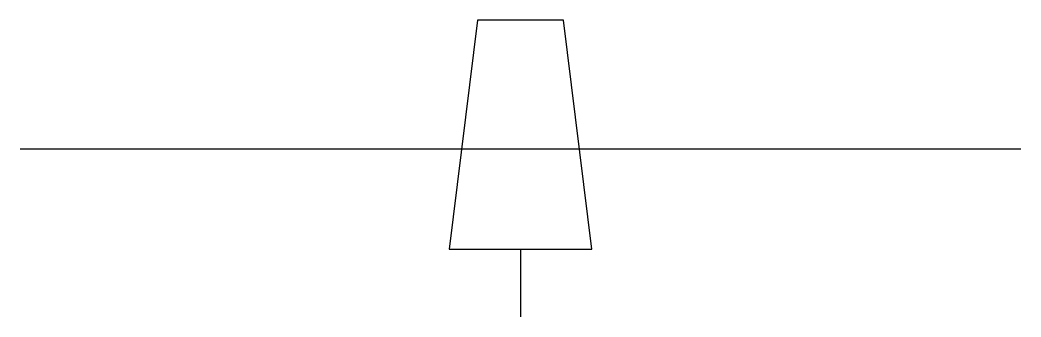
# Model space of a CAD drawing. Header units: millimetres. Extents: x 0 to 70, y -11.7 to 9.
import ezdxf

# ---------------------------------------------------------------- set-up
doc = ezdxf.new("R2010")
doc.units = ezdxf.units.MM
doc.layers.get('0').update_dxf_attribs({"lineweight": 25, "true_color": 0xffffff})

msp = doc.modelspace()

# ---------------------------------------------------------------- linework, layer by layer
for p, q in [((32, 9), (30, -7)), ((38, 9), (32, 9)), ((40, -7), (38, 9)), ((0, 0), (70, 0)), ((30, -7), (40, -7)), ((35, -7), (35, -11.748))]:
    msp.add_line(p, q)

doc.saveas('drawing.dxf')
